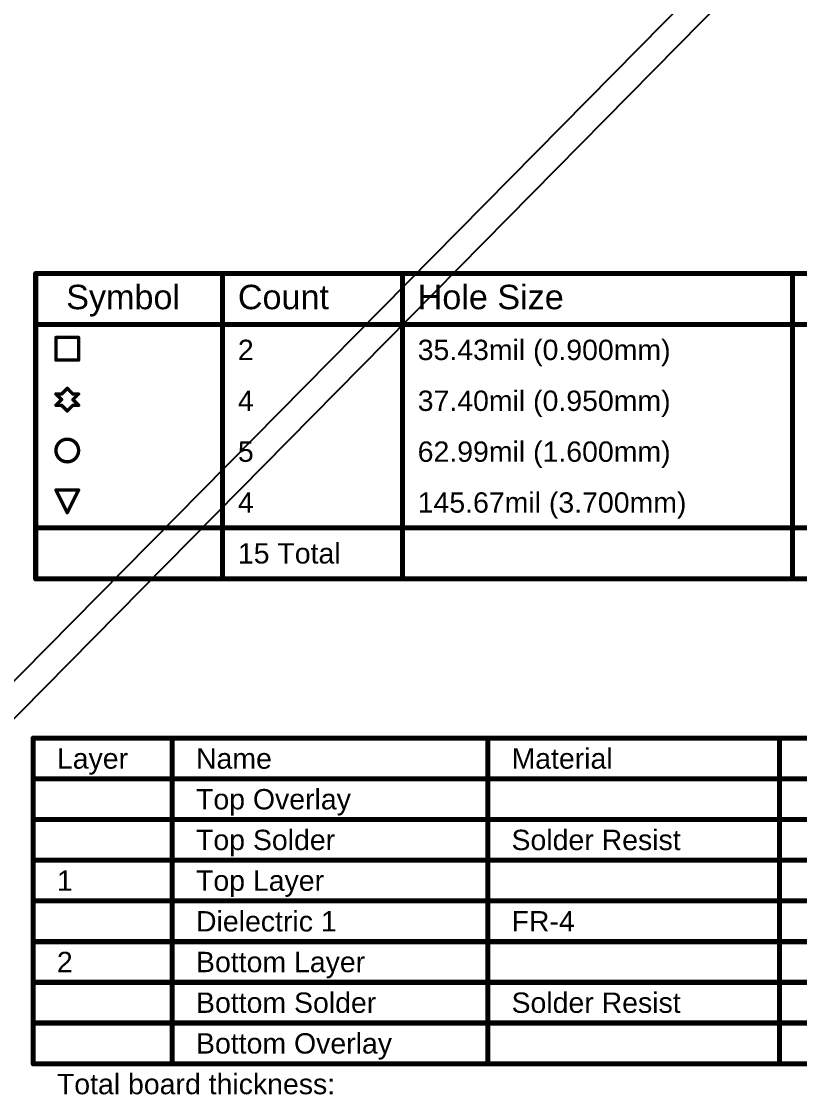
# Model space of a CAD drawing. Header units: inches. Extents: x -22 to 5433, y -38 to 5417.
# Drawn here: x 92.7 to 151, y -28.4 to 52 of the extents above; entities that cross this region are included whole.
import ezdxf

# ---------------------------------------------------------------- set-up
doc = ezdxf.new("R2010")
doc.units = ezdxf.units.IN
for name, color, linetype in [('Drill Drawing', 1, 'Continuous'), ('Fabrication', 76, 'Continuous'), ('Top Solder', 216, 'Continuous')]:
    doc.layers.add(name, color=color, linetype=linetype)
doc.styles.add('Arial', font='', dxfattribs={"height": 0.2})
doc.styles.get('Arial').set_extended_font_data('Arial')

# ---------------------------------------------------------------- blocks, each defined once
blk = doc.blocks.new('TL3340AF160QG_5')
at = {"layer": 'Top Solder'}
for p in [(1.699, 0.338), (-0.772, -0.003)]:
    blk.add_line(p, (5432.068, -5356.678), dxfattribs=at)

msp = doc.modelspace()

# ---------------------------------------------------------------- linework, layer by layer
at = {"layer": 'Drill Drawing'}
for points in [[(93.789, 33.084, 0.381, 0.381, 0), (271.592, 33.084, 0.381, 0.381, 0)], [(93.789, 10.223, 0.381, 0.381, 0), (93.789, 33.084, 0.381, 0.381, 0)], [(107.782, 10.223, 0.381, 0.381, 0), (107.782, 33.084, 0.381, 0.381, 0)], [(121.24, 10.223, 0.381, 0.381, 0), (121.24, 33.084, 0.381, 0.381, 0)], [(150.442, 10.223, 0.381, 0.381, 0), (150.442, 33.084, 0.381, 0.381, 0)], [(93.789, 29.273, 0.381, 0.381, 0), (271.592, 29.273, 0.381, 0.381, 0)], [(95.308, 28.3, 0.254, 0.254, 0), (97.002, 28.3, 0.254, 0.254, 0)], [(95.308, 26.607, 0.254, 0.254, 0), (95.308, 28.3, 0.254, 0.254, 0)], [(97.002, 26.607, 0.254, 0.254, 0), (97.002, 28.3, 0.254, 0.254, 0)], [(95.308, 26.607, 0.254, 0.254, 0), (97.002, 26.607, 0.254, 0.254, 0)], [(95.308, 24.066, 0.254, 0.254, 0), (95.732, 23.643, 0.254, 0.254, 0)], [(95.308, 24.066, 0.254, 0.254, 0), (95.732, 24.066, 0.254, 0.254, 0)], [(95.732, 24.066, 0.254, 0.254, 0), (96.155, 24.49, 0.254, 0.254, 0)], [(96.155, 24.49, 0.254, 0.254, 0), (96.578, 24.066, 0.254, 0.254, 0)], [(96.578, 24.066, 0.254, 0.254, 0), (97.002, 24.066, 0.254, 0.254, 0)], [(96.578, 23.643, 0.254, 0.254, 0), (97.002, 24.066, 0.254, 0.254, 0)], [(95.308, 23.22, 0.254, 0.254, 0), (95.732, 23.643, 0.254, 0.254, 0)], [(95.308, 23.22, 0.254, 0.254, 0), (95.732, 23.22, 0.254, 0.254, 0)], [(95.732, 23.22, 0.254, 0.254, 0), (96.155, 22.797, 0.254, 0.254, 0)], [(96.155, 22.797, 0.254, 0.254, 0), (96.578, 23.22, 0.254, 0.254, 0)], [(96.578, 23.643, 0.254, 0.254, 0), (97.002, 23.22, 0.254, 0.254, 0)], [(96.578, 23.22, 0.254, 0.254, 0), (97.002, 23.22, 0.254, 0.254, 0)], [(95.308, 16.87, 0.254, 0.254, 0), (97.002, 16.87, 0.254, 0.254, 0)], [(95.308, 16.87, 0.254, 0.254, 0), (96.155, 15.177, 0.254, 0.254, 0)], [(96.155, 15.177, 0.254, 0.254, 0), (97.002, 16.87, 0.254, 0.254, 0)], [(93.789, 14.034, 0.381, 0.381, 0), (271.592, 14.034, 0.381, 0.381, 0)], [(93.789, 10.223, 0.381, 0.381, 0), (271.592, 10.223, 0.381, 0.381, 0)]]:
    msp.add_lwpolyline(points, format="xyseb", dxfattribs=at)
for points in [[(93.694, 33.084, 0.191, 0.191, 1), (93.885, 33.084, 0.191, 0.191, 1)], [(93.694, 33.084, 0.191, 0.191, 1), (93.885, 33.084, 0.191, 0.191, 1)], [(107.686, 33.084, 0.191, 0.191, 1), (107.877, 33.084, 0.191, 0.191, 1)], [(121.145, 33.084, 0.191, 0.191, 1), (121.336, 33.084, 0.191, 0.191, 1)], [(150.346, 33.084, 0.191, 0.191, 1), (150.537, 33.084, 0.191, 0.191, 1)], [(93.694, 29.273, 0.191, 0.191, 1), (93.885, 29.273, 0.191, 0.191, 1)], [(95.245, 28.3, 0.127, 0.127, 1), (95.372, 28.3, 0.127, 0.127, 1)], [(95.245, 28.3, 0.127, 0.127, 1), (95.372, 28.3, 0.127, 0.127, 1)], [(96.938, 28.3, 0.127, 0.127, 1), (97.065, 28.3, 0.127, 0.127, 1)], [(96.938, 28.3, 0.127, 0.127, 1), (97.065, 28.3, 0.127, 0.127, 1)], [(95.245, 26.607, 0.127, 0.127, 1), (95.372, 26.607, 0.127, 0.127, 1)], [(95.245, 26.607, 0.127, 0.127, 1), (95.372, 26.607, 0.127, 0.127, 1)], [(96.938, 26.607, 0.127, 0.127, 1), (97.065, 26.607, 0.127, 0.127, 1)], [(96.938, 26.607, 0.127, 0.127, 1), (97.065, 26.607, 0.127, 0.127, 1)], [(95.245, 24.066, 0.127, 0.127, 1), (95.372, 24.066, 0.127, 0.127, 1)], [(95.245, 24.066, 0.127, 0.127, 1), (95.372, 24.066, 0.127, 0.127, 1)], [(95.668, 24.066, 0.127, 0.127, 1), (95.795, 24.066, 0.127, 0.127, 1)], [(95.668, 24.066, 0.127, 0.127, 1), (95.795, 24.066, 0.127, 0.127, 1)], [(96.091, 24.49, 0.127, 0.127, 1), (96.218, 24.49, 0.127, 0.127, 1)], [(96.091, 24.49, 0.127, 0.127, 1), (96.218, 24.49, 0.127, 0.127, 1)], [(96.515, 24.066, 0.127, 0.127, 1), (96.642, 24.066, 0.127, 0.127, 1)], [(96.515, 24.066, 0.127, 0.127, 1), (96.642, 24.066, 0.127, 0.127, 1)], [(96.938, 24.066, 0.127, 0.127, 1), (97.065, 24.066, 0.127, 0.127, 1)], [(96.938, 24.066, 0.127, 0.127, 1), (97.065, 24.066, 0.127, 0.127, 1)], [(95.245, 23.22, 0.127, 0.127, 1), (95.372, 23.22, 0.127, 0.127, 1)], [(95.245, 23.22, 0.127, 0.127, 1), (95.372, 23.22, 0.127, 0.127, 1)], [(95.668, 23.643, 0.127, 0.127, 1), (95.795, 23.643, 0.127, 0.127, 1)], [(95.668, 23.643, 0.127, 0.127, 1), (95.795, 23.643, 0.127, 0.127, 1)], [(95.668, 23.22, 0.127, 0.127, 1), (95.795, 23.22, 0.127, 0.127, 1)], [(95.668, 23.22, 0.127, 0.127, 1), (95.795, 23.22, 0.127, 0.127, 1)], [(96.515, 23.643, 0.127, 0.127, 1), (96.642, 23.643, 0.127, 0.127, 1)], [(96.515, 23.643, 0.127, 0.127, 1), (96.642, 23.643, 0.127, 0.127, 1)], [(96.515, 23.22, 0.127, 0.127, 1), (96.642, 23.22, 0.127, 0.127, 1)], [(96.515, 23.22, 0.127, 0.127, 1), (96.642, 23.22, 0.127, 0.127, 1)], [(96.938, 23.22, 0.127, 0.127, 1), (97.065, 23.22, 0.127, 0.127, 1)], [(96.938, 23.22, 0.127, 0.127, 1), (97.065, 23.22, 0.127, 0.127, 1)], [(96.091, 22.797, 0.127, 0.127, 1), (96.218, 22.797, 0.127, 0.127, 1)], [(96.091, 22.797, 0.127, 0.127, 1), (96.218, 22.797, 0.127, 0.127, 1)], [(97.002, 19.833, 0.254, 0.254, 1), (95.308, 19.833, 0.254, 0.254, 1)], [(95.245, 19.833, 0.127, 0.127, 1), (95.372, 19.833, 0.127, 0.127, 1)], [(96.938, 19.833, 0.127, 0.127, 1), (97.065, 19.833, 0.127, 0.127, 1)], [(95.245, 16.87, 0.127, 0.127, 1), (95.372, 16.87, 0.127, 0.127, 1)], [(95.245, 16.87, 0.127, 0.127, 1), (95.372, 16.87, 0.127, 0.127, 1)], [(96.938, 16.87, 0.127, 0.127, 1), (97.065, 16.87, 0.127, 0.127, 1)], [(96.938, 16.87, 0.127, 0.127, 1), (97.065, 16.87, 0.127, 0.127, 1)], [(96.091, 15.177, 0.127, 0.127, 1), (96.218, 15.177, 0.127, 0.127, 1)], [(96.091, 15.177, 0.127, 0.127, 1), (96.218, 15.177, 0.127, 0.127, 1)], [(93.694, 14.034, 0.191, 0.191, 1), (93.885, 14.034, 0.191, 0.191, 1)], [(93.694, 10.223, 0.191, 0.191, 1), (93.885, 10.223, 0.191, 0.191, 1)], [(93.694, 10.223, 0.191, 0.191, 1), (93.885, 10.223, 0.191, 0.191, 1)], [(107.686, 10.223, 0.191, 0.191, 1), (107.877, 10.223, 0.191, 0.191, 1)], [(121.145, 10.223, 0.191, 0.191, 1), (121.336, 10.223, 0.191, 0.191, 1)], [(150.346, 10.223, 0.191, 0.191, 1), (150.537, 10.223, 0.191, 0.191, 1)]]:
    msp.add_lwpolyline(points, format="xyseb", close=True, dxfattribs=at)
at = {"layer": 'Fabrication'}
for points in [[(93.601, -1.714, 0.381, 0.381, 0), (208.887, -1.714, 0.381, 0.381, 0)], [(93.601, -26.099, 0.381, 0.381, 0), (93.601, -1.714, 0.381, 0.381, 0)], [(104.013, -26.099, 0.381, 0.381, 0), (104.013, -1.714, 0.381, 0.381, 0)], [(127.629, -26.099, 0.381, 0.381, 0), (127.629, -1.714, 0.381, 0.381, 0)], [(149.467, -26.099, 0.381, 0.381, 0), (149.467, -1.714, 0.381, 0.381, 0)], [(93.601, -4.762, 0.381, 0.381, 0), (208.887, -4.762, 0.381, 0.381, 0)], [(93.601, -7.81, 0.381, 0.381, 0), (104.013, -7.81, 0.381, 0.381, 0)], [(104.013, -7.81, 0.381, 0.381, 0), (127.629, -7.81, 0.381, 0.381, 0)], [(127.629, -7.81, 0.381, 0.381, 0), (149.467, -7.81, 0.381, 0.381, 0)], [(149.467, -7.81, 0.381, 0.381, 0), (165.972, -7.81, 0.381, 0.381, 0)], [(93.601, -10.858, 0.381, 0.381, 0), (104.013, -10.858, 0.381, 0.381, 0)], [(104.013, -10.858, 0.381, 0.381, 0), (127.629, -10.858, 0.381, 0.381, 0)], [(127.629, -10.858, 0.381, 0.381, 0), (149.467, -10.858, 0.381, 0.381, 0)], [(149.467, -10.858, 0.381, 0.381, 0), (165.972, -10.858, 0.381, 0.381, 0)], [(93.601, -13.906, 0.381, 0.381, 0), (104.013, -13.906, 0.381, 0.381, 0)], [(104.013, -13.906, 0.381, 0.381, 0), (127.629, -13.906, 0.381, 0.381, 0)], [(127.629, -13.906, 0.381, 0.381, 0), (149.467, -13.906, 0.381, 0.381, 0)], [(149.467, -13.906, 0.381, 0.381, 0), (165.972, -13.906, 0.381, 0.381, 0)], [(93.601, -16.954, 0.381, 0.381, 0), (104.013, -16.954, 0.381, 0.381, 0)], [(104.013, -16.954, 0.381, 0.381, 0), (127.629, -16.954, 0.381, 0.381, 0)], [(127.629, -16.954, 0.381, 0.381, 0), (149.467, -16.954, 0.381, 0.381, 0)], [(149.467, -16.954, 0.381, 0.381, 0), (165.972, -16.954, 0.381, 0.381, 0)], [(93.601, -20.003, 0.381, 0.381, 0), (104.013, -20.003, 0.381, 0.381, 0)], [(104.013, -20.003, 0.381, 0.381, 0), (127.629, -20.003, 0.381, 0.381, 0)], [(127.629, -20.003, 0.381, 0.381, 0), (149.467, -20.003, 0.381, 0.381, 0)], [(149.467, -20.003, 0.381, 0.381, 0), (165.972, -20.003, 0.381, 0.381, 0)], [(93.601, -23.05, 0.381, 0.381, 0), (104.013, -23.05, 0.381, 0.381, 0)], [(104.013, -23.05, 0.381, 0.381, 0), (127.629, -23.05, 0.381, 0.381, 0)], [(127.629, -23.05, 0.381, 0.381, 0), (149.467, -23.05, 0.381, 0.381, 0)], [(149.467, -23.05, 0.381, 0.381, 0), (165.972, -23.05, 0.381, 0.381, 0)], [(93.601, -26.099, 0.381, 0.381, 0), (104.013, -26.099, 0.381, 0.381, 0)], [(104.013, -26.099, 0.381, 0.381, 0), (127.629, -26.099, 0.381, 0.381, 0)], [(127.629, -26.099, 0.381, 0.381, 0), (149.467, -26.099, 0.381, 0.381, 0)], [(149.467, -26.099, 0.381, 0.381, 0), (165.972, -26.099, 0.381, 0.381, 0)]]:
    msp.add_lwpolyline(points, format="xyseb", dxfattribs=at)
for points in [[(93.506, -1.714, 0.191, 0.191, 1), (93.696, -1.714, 0.191, 0.191, 1)], [(93.506, -1.714, 0.191, 0.191, 1), (93.696, -1.714, 0.191, 0.191, 1)], [(103.918, -1.714, 0.191, 0.191, 1), (104.108, -1.714, 0.191, 0.191, 1)], [(127.533, -1.714, 0.191, 0.191, 1), (127.724, -1.714, 0.191, 0.191, 1)], [(149.371, -1.714, 0.191, 0.191, 1), (149.562, -1.714, 0.191, 0.191, 1)], [(93.506, -4.762, 0.191, 0.191, 1), (93.696, -4.762, 0.191, 0.191, 1)], [(93.506, -7.81, 0.191, 0.191, 1), (93.696, -7.81, 0.191, 0.191, 1)], [(103.918, -7.81, 0.191, 0.191, 1), (104.108, -7.81, 0.191, 0.191, 1)], [(103.918, -7.81, 0.191, 0.191, 1), (104.108, -7.81, 0.191, 0.191, 1)], [(127.533, -7.81, 0.191, 0.191, 1), (127.724, -7.81, 0.191, 0.191, 1)], [(127.533, -7.81, 0.191, 0.191, 1), (127.724, -7.81, 0.191, 0.191, 1)], [(149.371, -7.81, 0.191, 0.191, 1), (149.562, -7.81, 0.191, 0.191, 1)], [(149.371, -7.81, 0.191, 0.191, 1), (149.562, -7.81, 0.191, 0.191, 1)], [(93.506, -10.858, 0.191, 0.191, 1), (93.696, -10.858, 0.191, 0.191, 1)], [(103.918, -10.858, 0.191, 0.191, 1), (104.108, -10.858, 0.191, 0.191, 1)], [(103.918, -10.858, 0.191, 0.191, 1), (104.108, -10.858, 0.191, 0.191, 1)], [(127.533, -10.858, 0.191, 0.191, 1), (127.724, -10.858, 0.191, 0.191, 1)], [(127.533, -10.858, 0.191, 0.191, 1), (127.724, -10.858, 0.191, 0.191, 1)], [(149.371, -10.858, 0.191, 0.191, 1), (149.562, -10.858, 0.191, 0.191, 1)], [(149.371, -10.858, 0.191, 0.191, 1), (149.562, -10.858, 0.191, 0.191, 1)], [(93.506, -13.906, 0.191, 0.191, 1), (93.696, -13.906, 0.191, 0.191, 1)], [(103.918, -13.906, 0.191, 0.191, 1), (104.108, -13.906, 0.191, 0.191, 1)], [(103.918, -13.906, 0.191, 0.191, 1), (104.108, -13.906, 0.191, 0.191, 1)], [(127.533, -13.906, 0.191, 0.191, 1), (127.724, -13.906, 0.191, 0.191, 1)], [(127.533, -13.906, 0.191, 0.191, 1), (127.724, -13.906, 0.191, 0.191, 1)], [(149.371, -13.906, 0.191, 0.191, 1), (149.562, -13.906, 0.191, 0.191, 1)], [(149.371, -13.906, 0.191, 0.191, 1), (149.562, -13.906, 0.191, 0.191, 1)], [(93.506, -16.954, 0.191, 0.191, 1), (93.696, -16.954, 0.191, 0.191, 1)], [(103.918, -16.954, 0.191, 0.191, 1), (104.108, -16.954, 0.191, 0.191, 1)], [(103.918, -16.954, 0.191, 0.191, 1), (104.108, -16.954, 0.191, 0.191, 1)], [(127.533, -16.954, 0.191, 0.191, 1), (127.724, -16.954, 0.191, 0.191, 1)], [(127.533, -16.954, 0.191, 0.191, 1), (127.724, -16.954, 0.191, 0.191, 1)], [(149.371, -16.954, 0.191, 0.191, 1), (149.562, -16.954, 0.191, 0.191, 1)], [(149.371, -16.954, 0.191, 0.191, 1), (149.562, -16.954, 0.191, 0.191, 1)], [(93.506, -20.003, 0.191, 0.191, 1), (93.696, -20.003, 0.191, 0.191, 1)], [(103.918, -20.003, 0.191, 0.191, 1), (104.108, -20.003, 0.191, 0.191, 1)], [(103.918, -20.003, 0.191, 0.191, 1), (104.108, -20.003, 0.191, 0.191, 1)], [(127.533, -20.003, 0.191, 0.191, 1), (127.724, -20.003, 0.191, 0.191, 1)], [(127.533, -20.003, 0.191, 0.191, 1), (127.724, -20.003, 0.191, 0.191, 1)], [(149.371, -20.003, 0.191, 0.191, 1), (149.562, -20.003, 0.191, 0.191, 1)], [(149.371, -20.003, 0.191, 0.191, 1), (149.562, -20.003, 0.191, 0.191, 1)], [(93.506, -23.05, 0.191, 0.191, 1), (93.696, -23.05, 0.191, 0.191, 1)], [(103.918, -23.05, 0.191, 0.191, 1), (104.108, -23.05, 0.191, 0.191, 1)], [(103.918, -23.05, 0.191, 0.191, 1), (104.108, -23.05, 0.191, 0.191, 1)], [(127.533, -23.05, 0.191, 0.191, 1), (127.724, -23.05, 0.191, 0.191, 1)], [(127.533, -23.05, 0.191, 0.191, 1), (127.724, -23.05, 0.191, 0.191, 1)], [(149.371, -23.05, 0.191, 0.191, 1), (149.562, -23.05, 0.191, 0.191, 1)], [(149.371, -23.05, 0.191, 0.191, 1), (149.562, -23.05, 0.191, 0.191, 1)], [(93.506, -26.099, 0.191, 0.191, 1), (93.696, -26.099, 0.191, 0.191, 1)], [(93.506, -26.099, 0.191, 0.191, 1), (93.696, -26.099, 0.191, 0.191, 1)], [(103.918, -26.099, 0.191, 0.191, 1), (104.108, -26.099, 0.191, 0.191, 1)], [(103.918, -26.099, 0.191, 0.191, 1), (104.108, -26.099, 0.191, 0.191, 1)], [(103.918, -26.099, 0.191, 0.191, 1), (104.108, -26.099, 0.191, 0.191, 1)], [(127.533, -26.099, 0.191, 0.191, 1), (127.724, -26.099, 0.191, 0.191, 1)], [(127.533, -26.099, 0.191, 0.191, 1), (127.724, -26.099, 0.191, 0.191, 1)], [(127.533, -26.099, 0.191, 0.191, 1), (127.724, -26.099, 0.191, 0.191, 1)], [(149.371, -26.099, 0.191, 0.191, 1), (149.562, -26.099, 0.191, 0.191, 1)], [(149.371, -26.099, 0.191, 0.191, 1), (149.562, -26.099, 0.191, 0.191, 1)], [(149.371, -26.099, 0.191, 0.191, 1), (149.562, -26.099, 0.191, 0.191, 1)]]:
    msp.add_lwpolyline(points, format="xyseb", close=True, dxfattribs=at)

# ---------------------------------------------------------------- block references
at = {"rotation": 90}
msp.add_blockref('TL3340AF160QG_5', (76.412, -15.448), dxfattribs=at)

# ---------------------------------------------------------------- texts
at = {"layer": 'Drill Drawing', "style": 'Arial'}
for s, height, p in [('Symbol', 1.8288, (96.076, 30.416)), ('Count', 1.8288, (108.925, 30.416)), ('Hole Size', 1.8288, (122.383, 30.416)), ('2', 1.524, (108.925, 26.607)), ('35.43mil (0.900mm)', 1.524, (122.383, 26.607)), ('4', 1.524, (108.925, 22.797)), ('37.40mil (0.950mm)', 1.524, (122.383, 22.797)), ('5', 1.524, (108.925, 18.986)), ('62.99mil (1.600mm)', 1.524, (122.383, 18.986)), ('4', 1.524, (108.925, 15.177)), ('145.67mil (3.700mm)', 1.524, (122.383, 15.177)), ('15 Total', 1.524, (108.925, 11.367))]:
    msp.add_text(s, height=height, dxfattribs=at).set_placement(p)
at = {"layer": 'Fabrication', "style": 'Arial'}
for s, p in [('Material', (129.407, -4)), ('Layer', (95.379, -4)), ('Name', (105.791, -4)), ('Top Overlay', (105.791, -7.049)), ('Top Solder', (105.791, -10.097)), ('Solder Resist', (129.407, -10.097)), ('1', (95.379, -13.145)), ('Top Layer', (105.791, -13.145)), ('Dielectric 1', (105.791, -16.192)), ('FR-4', (129.407, -16.192)), ('2', (95.379, -19.241)), ('Bottom Layer', (105.791, -19.241)), ('Bottom Solder', (105.791, -22.288)), ('Solder Resist', (129.407, -22.288)), ('Bottom Overlay', (105.791, -25.337)), ('Total board thickness:', (95.379, -28.384))]:
    msp.add_text(s, height=1.524, dxfattribs=at).set_placement(p)

doc.saveas('drawing.dxf')
